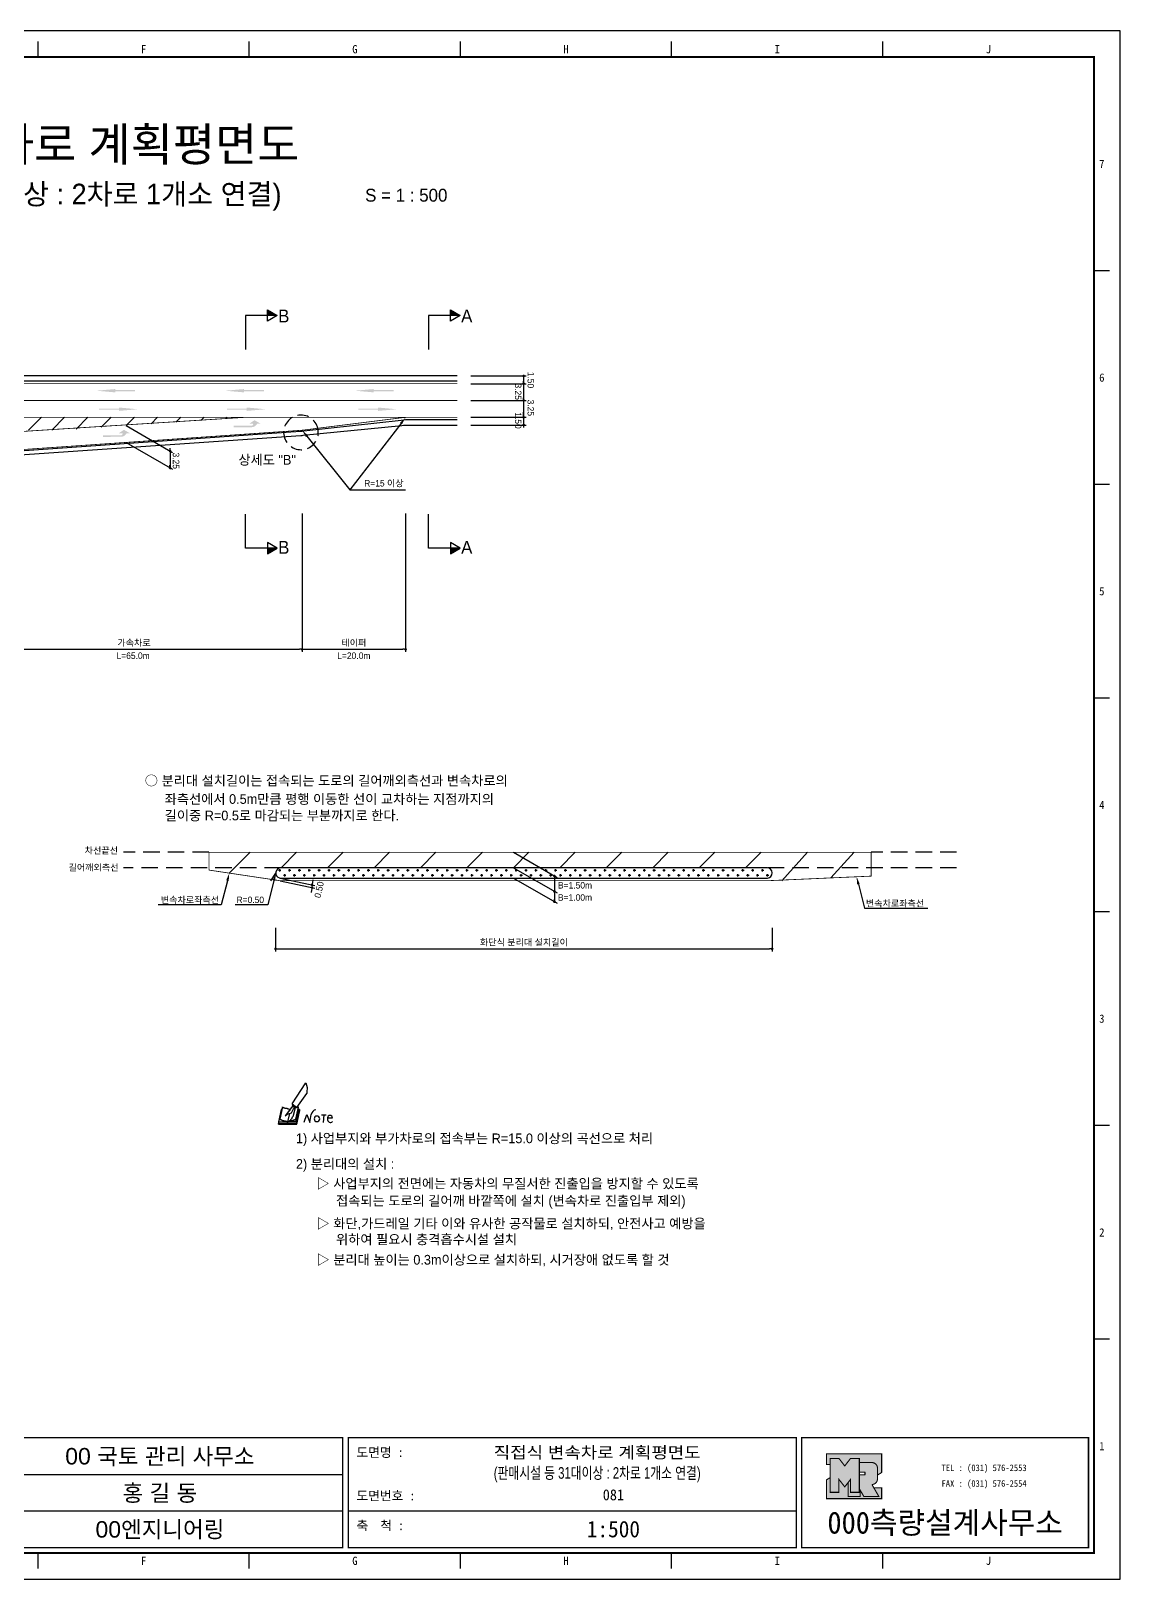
# Model space of a CAD drawing. Header units: millimetres. Extents: x 436 to 860, y 5 to 304.
# Drawn here: x 649.1 to 859.6, y 4.8 to 304.2 of the extents above; entities that cross this region are included whole.
import ezdxf
from ezdxf.enums import TextEntityAlignment as Align

# ---------------------------------------------------------------- set-up
doc = ezdxf.new("R2010")
doc.units = ezdxf.units.MM
doc.linetypes.add('HIDDEN', pattern=[9.525, 6.35, -3.175])
for name, color, linetype in [('CC-GSTR-0004', 4, 'Continuous'), ('CM-LANE-0030', 30, 'Continuous'), ('CZ-DIMT-0002', 7, 'Continuous'), ('CZ-LIN1-0007', 7, 'Continuous'), ('CZ-LIN2-0003', 3, 'Continuous'), ('CZ-LINE-0001', 7, 'Continuous'), ('CZ-TEXT-BOX0', 7, 'Continuous'), ('TITLE', 7, 'Continuous')]:
    doc.layers.add(name, color=color, linetype=linetype)
doc.styles.add('견고딕', font='arial.ttf')
doc.styles.add('돋움', font='')
doc.styles.add('돋음체', font='')
doc.styles.get('돋움').set_extended_font_data('Dotum')
doc.styles.get('돋음체').set_extended_font_data('DotumChe')

# ---------------------------------------------------------------- blocks, each defined once
blk = doc.blocks.new('note')
for p, q in [((0.85, 3.5), (3.53, 7.57)), ((3.53, 7.57), (3.8, 6.64)), ((3.8, 6.64), (3.69, 5.72)), ((1, 3.1), (0.75, 2.77)), ((0.85, 3.5), (1.8, 2.79)), ((1, 3.4), (0.85, 3.21)), ((0.85, 3.21), (1.52, 2.71)), ((1.8, 2.79), (3.74, 5.46)), ((3.69, 5.72), (3.74, 5.46)), ((-1.24, 2.36), (-1.77, 0)), ((-1.77, 0), (1.77, 0)), ((-1.77, 0), (-1.77, -0.3)), ((-1.53, 0.52), (-1.55, 0.54)), ((-1.01, 2.9), (-1.53, 0.52)), ((-1.48, 0.48), (-1.53, 0.52)), ((-1.43, 0.44), (-1.48, 0.48)), ((-1.38, 0.41), (-1.43, 0.44)), ((-1.33, 0.4), (-1.38, 0.41)), ((-1.27, 0.37), (-1.33, 0.4)), ((-1.22, 0.35), (-1.27, 0.37)), ((-1.13, 2.36), (-1.24, 2.36)), ((-1.17, 0.33), (-1.22, 0.35)), ((-1.12, 0.32), (-1.17, 0.33)), ((-1.02, 0.25), (-1.12, 0.32)), ((-0.97, 0.22), (-1.02, 0.25)), ((-1, 2.9), (-1.01, 2.9)), ((-0.98, 2.85), (-1, 2.9)), ((-0.95, 2.8), (-0.98, 2.85)), ((-0.93, 0.21), (-0.97, 0.22)), ((-0.9, 2.75), (-0.95, 2.8)), ((-0.88, 0.19), (-0.93, 0.21)), ((-0.85, 2.72), (-0.9, 2.75)), ((-0.8, 0.18), (-0.88, 0.19)), ((-0.79, 2.69), (-0.85, 2.72)), ((-0.75, 0.17), (-0.8, 0.18)), ((-0.74, 2.68), (-0.79, 2.69)), ((-0.7, 0.16), (-0.75, 0.17)), ((-0.69, 2.65), (-0.74, 2.68)), ((-0.64, 0.15), (-0.7, 0.16)), ((-0.64, 2.65), (-0.69, 2.65)), ((-0.59, 2.63), (-0.64, 2.65)), ((-0.58, 0.14), (-0.64, 0.15)), ((-0.54, 2.62), (-0.59, 2.63)), ((-0.53, 0.13), (-0.58, 0.14)), ((-0.48, 2.61), (-0.54, 2.62)), ((-0.48, 0.12), (-0.53, 0.13)), ((-0.43, 2.61), (-0.48, 2.61)), ((-0.43, 0.11), (-0.48, 0.12)), ((0.75, 2.77), (-0.46, 1.16)), ((0.37, 2.24), (-0.46, 1.16)), ((-0.46, 1.16), (-0.08, 1.47)), ((-0.38, 2.59), (-0.43, 2.61)), ((-0.38, 0.08), (-0.43, 0.11)), ((-0.33, 2.59), (-0.38, 2.59)), ((-0.29, 0.06), (-0.38, 0.08)), ((-0.27, 2.58), (-0.33, 2.59)), ((-0.23, 0.05), (-0.29, 0.06)), ((-0.22, 2.57), (-0.27, 2.58)), ((-0.16, 0.04), (-0.23, 0.05)), ((-0.17, 2.56), (-0.22, 2.57)), ((-0.12, 2.55), (-0.17, 2.56)), ((-0.11, 0.03), (-0.16, 0.04)), ((-0.07, 2.53), (-0.12, 2.55)), ((-0.04, 0.02), (-0.11, 0.03)), ((-0.08, 1.47), (0.72, 1.75)), ((-0.01, 2.51), (-0.07, 2.53)), ((-0.05, -0.3), (-0.05, 0)), ((0, 0), (-0.04, 0.02)), ((0.04, 2.5), (-0.01, 2.51)), ((0.37, 1.63), (0, 0)), ((0, 0), (1.6, 0.53)), ((0, 0), (1.65, 0.18)), ((0, 0.01), (0.06, 0.04)), ((0, -0.3), (0, 0)), ((0.09, 2.48), (0.04, 2.5)), ((0.05, -0.3), (0.05, 0)), ((0.06, 0.04), (0.11, 0.07)), ((0.14, 2.48), (0.09, 2.48)), ((0.11, 0.07), (0.16, 0.09)), ((0.2, 2.47), (0.14, 2.48)), ((0.16, 0.09), (0.21, 0.12)), ((0.26, 2.43), (0.18, 2.46)), ((0.21, 0.12), (0.27, 0.14)), ((0.34, 2.4), (0.26, 2.43)), ((0.27, 0.14), (0.36, 0.19)), ((0.45, 2.37), (0.34, 2.4)), ((0.36, 0.19), (0.41, 0.22)), ((0.41, 0.22), (0.46, 0.27)), ((0.46, 0.27), (0.51, 0.3)), ((0.51, 0.3), (0.56, 0.34)), ((0.56, 0.34), (0.6, 0.4)), ((0.6, 0.4), (0.64, 0.45)), ((0.64, 0.45), (0.67, 0.51)), ((0.67, 0.51), (0.74, 0.58)), ((0.72, 1.75), (1.16, 2.53)), ((0.74, 0.58), (0.79, 0.63)), ((0.79, 0.63), (0.83, 0.68)), ((0.83, 0.68), (0.86, 0.73)), ((0.86, 0.73), (0.89, 0.79)), ((0.89, 0.84), (0.92, 0.89)), ((0.89, 0.79), (0.89, 0.84)), ((0.92, 0.89), (0.96, 0.95)), ((0.96, 0.95), (1.01, 0.97)), ((1.47, 2.74), (1.01, 0.97)), ((1.16, 2.53), (1.37, 2.82)), ((2.13, 2.84), (1.44, 2.63)), ((1.52, 2.71), (1.66, 2.9)), ((1.6, 0.53), (2.13, 2.84)), ((1.65, 0.18), (2.19, 2.48)), ((1.77, 0), (2.3, 2.36)), ((1.77, -0.3), (2.3, 2.07)), ((1.77, -0.38), (2.3, 1.99)), ((1.77, -0.44), (2.3, 1.93)), ((1.77, 0), (1.77, -0.3)), ((2.19, 2.48), (2.04, 2.47)), ((2.3, 2.36), (2.16, 2.36)), ((2.3, 2.36), (2.3, 2.07)), ((3.21, -0.08), (3.68, 1.4)), ((3.68, 1.4), (4.26, -0.14)), ((4.26, -0.14), (4.56, 1.44)), ((6.55, 1.34), (7.46, 1.34)), ((7.01, 1.34), (6.87, -0.11)), ((7.71, 0.77), (7.71, 0.55)), ((7.71, 0.77), (8.67, 0.77)), ((-1.77, -0.3), (1.77, -0.3)), ((-1.77, -0.43), (-1.77, -0.3)), ((-1.77, -0.37), (1.77, -0.37)), ((-1.77, -0.43), (1.77, -0.43))]:
    blk.add_line(p, q)
for centre, major_axis, start_param, end_param in [((0.4, 2.31), (0.0702, 0.0702), 3.283946, 6.425539), ((5.68, 1.23), (-0.806, 0.806), -0.591174, 0.597824), ((5.66, 0.58), (-0.378, 0.378), 3.926991, 10.210176), ((8.3, 0.49), (0.422, 0.422), 2.265602, 4.634911), ((8.19, 0.77), (-0.342, 0.342), 3.926991, 7.068583)]:
    blk.add_ellipse(centre, major_axis=major_axis, ratio=1, start_param=start_param, end_param=end_param)
blk = doc.blocks.new('_Dot')
at = {"color": 0, "linetype": 'ByBlock', "lineweight": -2}
blk.add_line((-0.5, 0), (-1, 0), dxfattribs=at)
at = {"color": 0, "linetype": 'ByBlock', "const_width": 0.5}
blk.add_lwpolyline([(-0.25, 0, 1), (0.25, 0, 1)], format="xyb", close=True, dxfattribs=at)

msp = doc.modelspace()

# ---------------------------------------------------------------- hatches: boundary and pattern name
at = {"layer": 'CM-LANE-0030'}
h = msp.add_hatch(dxfattribs=at)
h.set_pattern_fill('ANSI31', color=256, style=0)
h.set_pattern_definition([(45, (433.7707, -1.3313), (-2.245064, 2.245064), [])])
h.paths.add_polyline_path([(654.46, 226.99), (690.57, 229.49), (581.76, 229.49), (597.12, 227.19, -0.015132), (598.2, 226.99), (600.15, 226.99, 0.001024), (600.07, 227.01, -0.857281), (600.22, 227.99), (647.21, 227.99, -0.966023), (647.24, 226.99), (647.22, 226.99)])
at = {"layer": 'CZ-LIN1-0007'}
for points in [[(665.38, 234.95), (665.38, 234.74), (669.2, 234.74), (669.2, 234.52), (665.38, 234.52), (665.38, 234.31), (661.72, 234.63)], [(690.3, 234.95), (690.3, 234.74), (694.12, 234.74), (694.12, 234.52), (690.3, 234.52), (690.3, 234.31), (686.65, 234.63)], [(715.37, 234.95), (715.37, 234.74), (719.2, 234.74), (719.2, 234.52), (715.37, 234.52), (715.37, 234.31), (711.72, 234.63)], [(666.09, 231.38), (666.09, 231.16), (662.26, 231.16), (662.26, 230.95), (666.09, 230.95), (666.09, 230.73), (669.74, 231.05)], [(690.83, 231.38), (690.83, 231.16), (687, 231.16), (687, 230.95), (690.83, 230.95), (690.83, 230.73), (694.48, 231.05)], [(716.18, 231.38), (716.18, 231.16), (712.36, 231.16), (712.36, 230.95), (716.18, 230.95), (716.18, 230.73), (719.83, 231.05)], [(691.82, 227.58, 0.267976), (692.85, 228.27), (693.48, 228.27), (692.31, 228.93), (691.36, 228.28), (692.05, 228.27, -0.504994), (691.75, 227.86), (688.28, 227.84), (688.28, 227.56)], [(666.57, 225.73, 0.267976), (667.6, 226.41), (668.23, 226.41), (667.06, 227.07), (666.11, 226.42), (666.81, 226.41, -0.504994), (666.5, 226), (663.03, 225.98), (663.04, 225.7)]]:
    msp.add_hatch(color=256, dxfattribs=at).paths.add_polyline_path(points)
at = {"layer": 'CZ-LIN2-0003'}
h = msp.add_hatch(dxfattribs=at)
h.set_pattern_fill('CROSS', color=256, scale=0.15, style=0)
h.set_pattern_definition([(0, (364.5347, -316.2724), (0.9525, 0.9525), [0.47625, -1.42875]), (90, (364.7728, -316.5105), (-0.9525, 0.9525), [0.47625, -1.42875])])
h.paths.add_polyline_path([(791.41, 142.37), (697.44, 142.37, 1), (697.44, 140.37), (791.41, 140.37, 1)])
at = {"layer": 'CZ-LINE-0001'}
for points in [[(694.82, 250.26), (694.82, 249.16), (696.72, 249.16)], [(730.19, 250.26), (730.19, 249.16), (732.1, 249.16)], [(696.72, 204.21), (694.82, 204.21), (694.82, 203.11)], [(732.1, 204.21), (730.19, 204.21), (730.19, 203.11)]]:
    msp.add_hatch(color=256, dxfattribs=at).paths.add_polyline_path(points)
at = {"layer": 'TITLE', "ltscale": 150}
h = msp.add_hatch(color=8, dxfattribs=at)
edge = h.paths.add_edge_path()
edge.add_line((813.56, 29.06), (802.9, 29.06))
edge.add_line((802.9, 29.06), (802.9, 26.98))
edge.add_line((802.9, 26.98), (803.6, 26.98))
edge.add_line((803.6, 26.98), (803.6, 28.15))
edge.add_line((803.6, 28.15), (805.3, 28.15))
edge.add_line((805.3, 28.15), (806.43, 26.7))
edge.add_line((806.43, 26.7), (807.55, 28.15))
edge.add_line((807.55, 28.15), (809.25, 28.15))
edge.add_line((809.25, 28.15), (809.25, 27.35))
edge.add_line((809.25, 27.35), (811.68, 27.35))
edge.add_arc((811.68, 26.28), 1.07, 0, 90, ccw=False)
edge.add_line((812.75, 26.28), (812.75, 24.92))
edge.add_line((812.75, 24.92), (813.56, 25.43))
edge.add_line((813.56, 25.43), (813.56, 29.06))
h.paths.add_polyline_path([(807.11, 23.53), (806.43, 22.65), (805.3, 24.1), (805.3, 21.59), (803.6, 21.59), (803.6, 24.44), (802.9, 24), (802.9, 20.37), (813.56, 20.37), (813.56, 22.45), (812.07, 22.45), (813.02, 20.79), (810.12, 20.79), (809.42, 22), (809.42, 20.79), (807.11, 20.79)])
msp.add_hatch(color=5, dxfattribs=at).paths.add_polyline_path([(809.25, 28.15), (807.55, 28.15), (806.43, 26.7), (805.3, 28.15), (803.6, 28.15), (803.6, 21.59), (805.3, 21.59), (805.3, 24.1), (806.43, 22.65), (807.55, 24.1), (807.55, 21.59), (809.25, 21.59)])
h = msp.add_hatch(color=161, dxfattribs=at)
edge = h.paths.add_edge_path()
edge.add_arc((811.68, 26.28), 1.07, 360, 450)
edge.add_line((811.68, 27.35), (809.25, 27.35))
edge.add_line((809.25, 27.35), (809.25, 25.5))
edge.add_line((809.25, 25.5), (810.24, 25.5))
edge.add_arc((810.24, 25.39), 0.113, 0, 90, ccw=False)
edge.add_line((810.35, 25.39), (810.35, 25.08))
edge.add_arc((810.24, 25.08), 0.113, 270, 360, ccw=False)
edge.add_line((810.24, 24.96), (809.25, 24.96))
edge.add_line((809.25, 24.96), (809.25, 21.59))
edge.add_line((809.25, 21.59), (807.55, 21.59))
edge.add_line((807.55, 21.59), (807.55, 24.1))
edge.add_line((807.55, 24.1), (807.11, 23.53))
edge.add_line((807.11, 23.53), (807.11, 20.79))
edge.add_line((807.11, 20.79), (809.42, 20.79))
edge.add_line((809.42, 20.79), (809.42, 22))
edge.add_line((809.42, 22), (810.12, 20.79))
edge.add_line((810.12, 20.79), (813.02, 20.79))
edge.add_line((813.02, 20.79), (811.68, 23.11))
edge.add_arc((811.68, 24.18), 1.07, 270, 360)
edge.add_line((812.75, 24.18), (812.75, 26.28))

# ---------------------------------------------------------------- linework, layer by layer
at = {"color": 0, "linetype": 'ByBlock', "lineweight": -2}
for p, q in [((744.35, 237.24), (744.35, 236.99)), ((744.35, 236.24), (744.35, 236.49)), ((744.35, 235.74), (744.35, 235.49)), ((744.35, 232.99), (744.35, 233.24)), ((744.35, 232.49), (744.35, 232.24)), ((744.35, 229.74), (744.35, 229.99)), ((744.35, 229.74), (744.35, 229.99)), ((744.35, 227.74), (744.35, 227.49)), ((744.35, 227.74), (744.35, 227.49)), ((675.98, 223.24), (675.98, 223.49)), ((675.98, 222.74), (675.98, 222.49)), ((675.97, 219.99), (675.97, 220.24)), ((703.4, 138.32), (703.35, 138.07)), ((703.51, 139.31), (703.56, 139.55)), ((750.3, 140.54), (750.3, 140.29)), ((750.3, 137.54), (750.3, 137.29)), ((750.3, 136.04), (750.3, 136.29))]:
    msp.add_line(p, q, dxfattribs=at)
at = {"color": 0, "linetype": 'ByBlock', "const_width": 0.25}
for points in [[(744.35, 237.37, 1), (744.35, 237.62, 1)], [(744.35, 235.87, 1), (744.35, 236.12, 1)], [(744.35, 236.12, 1), (744.35, 235.87, 1)], [(744.35, 232.62, 1), (744.35, 232.87, 1)], [(744.35, 232.87, 1), (744.35, 232.62, 1)], [(744.35, 229.62, 1), (744.35, 229.37, 1)], [(744.35, 229.62, 1), (744.35, 229.37, 1)], [(744.35, 227.87, 1), (744.35, 228.12, 1)], [(744.35, 227.87, 1), (744.35, 228.12, 1)], [(675.98, 222.86, 1), (675.98, 223.11, 1)], [(675.98, 223.11, 1), (675.98, 222.86, 1)], [(675.97, 219.86, 1), (675.97, 219.61, 1)], [(750.3, 140.66, 1), (750.3, 140.91, 1)], [(703.48, 139.18, 1), (703.43, 138.94, 1)], [(703.43, 138.44, 1), (703.48, 138.68, 1)], [(750.3, 137.66, 1), (750.3, 137.91, 1)], [(750.3, 135.91, 1), (750.3, 135.66, 1)]]:
    msp.add_lwpolyline(points, format="xyb", close=True, dxfattribs=at)
at = {"layer": 'CC-GSTR-0004'}
for points in [[(731.52, 237.49), (556.52, 237.49)], [(731.52, 236.49), (556.52, 236.49)]]:
    msp.add_lwpolyline(points, dxfattribs=at)
for points in [[(731.52, 228.99), (722.36, 228.99, 0.028022), (720.68, 228.9), (720.68, 228.9), (701.84, 226.78), (701.84, 226.78, -0.010735), (701.2, 226.72), (701.2, 226.72), (646.9, 222.96, 0.201252), (636.71, 217.83)], [(637.28, 217.34, -0.201252), (646.96, 222.21), (701.29, 225.97, 0.007667), (701.75, 226.01), (720.78, 227.92, -0.024952), (722.27, 227.99), (731.52, 227.99)]]:
    msp.add_lwpolyline(points, format="xyb", dxfattribs=at)
at = {"layer": 'CM-LANE-0030'}
for p, q in [((687.44, 141.34), (691.48, 145.37)), ((697.46, 142.37), (700.46, 145.37)), ((706.44, 142.37), (709.44, 145.37)), ((715.42, 142.37), (718.42, 145.37)), ((724.4, 142.37), (727.4, 145.37)), ((733.38, 142.37), (736.38, 145.37)), ((742.36, 142.37), (745.36, 145.37)), ((751.34, 142.37), (754.34, 145.37)), ((760.32, 142.37), (763.32, 145.37)), ((769.3, 142.37), (772.3, 145.37)), ((778.28, 142.37), (781.28, 145.37)), ((787.26, 142.37), (790.26, 145.37)), ((794.24, 139.87), (799.24, 145.37)), ((803.71, 140.42), (808.22, 145.37)), ((695.46, 139.87), (696.44, 141.36))]:
    msp.add_line(p, q, dxfattribs=at)
at = {"layer": 'CM-LANE-0030', "const_width": 0.15}
msp.add_lwpolyline([(731.52, 232.74), (556.52, 232.74)], dxfattribs=at)
for points in [[(647.22, 226.74), (600.15, 226.74, -0.06063), (600.15, 226.74), (581.76, 229.49), (690.57, 229.49)], [(811.54, 145.37), (811.54, 140.76), (791.44, 139.87), (697.29, 139.87, -0.142447), (697.29, 139.87), (683.51, 141.93), (683.51, 145.37)]]:
    msp.add_lwpolyline(points, format="xyb", close=True, dxfattribs=at)
at = {"layer": 'CZ-LIN1-0007', "const_width": 0.15}
msp.add_lwpolyline([(731.52, 235.99), (556.52, 235.99)], dxfattribs=at)
msp.add_lwpolyline([(731.52, 229.49), (722.45, 229.49), (722.45, 229.49, 0.031099), (720.59, 229.38), (701.93, 227.04), (701.93, 227.04, -0.01381), (701.11, 226.96), (701.11, 226.96), (646.89, 223.21, 0.201252), (636.52, 217.99)], format="xyb", dxfattribs=at)
at = {"layer": 'CZ-LIN1-0007', "linetype": 'HIDDEN', "const_width": 0.15}
msp.add_lwpolyline([(722.45, 229.49), (690.57, 229.49)], dxfattribs=at)
at = {"layer": 'CZ-LIN2-0003'}
msp.add_lwpolyline([(791.41, 142.37), (697.44, 142.37, 0.857281), (697.14, 140.42, -0.001024), (697.29, 140.37), (791.44, 140.37), (791.48, 140.38, 0.966023)], format="xyb", close=True, dxfattribs=at)
at = {"layer": 'CZ-LINE-0001'}
for p, q in [((696.72, 249.16), (690.57, 249.16)), ((690.57, 249.16), (690.57, 242.62)), ((694.82, 248.06), (694.82, 250.26)), ((694.82, 250.26), (696.72, 249.16)), ((696.72, 249.16), (694.82, 248.06)), ((732.1, 249.16), (725.95, 249.16)), ((725.95, 249.16), (725.95, 242.62)), ((730.19, 248.06), (730.19, 250.26)), ((730.19, 250.26), (732.1, 249.16)), ((732.1, 249.16), (730.19, 248.06)), ((734.12, 237.49), (744.85, 237.49)), ((744.35, 236.99), (744.35, 227.99)), ((734.12, 235.99), (744.85, 235.99)), ((734.12, 235.99), (744.85, 235.99)), ((734.12, 232.74), (744.85, 232.74)), ((734.12, 232.74), (744.85, 232.74)), ((667.48, 227.89), (676.48, 222.7)), ((734.12, 229.49), (744.85, 229.49)), ((734.12, 229.49), (744.85, 229.49)), ((734.12, 227.99), (744.85, 227.99)), ((734.12, 227.99), (744.85, 227.99)), ((744.35, 229.99), (744.35, 230.49)), ((667.48, 224.64), (676.47, 219.45)), ((675.98, 222.49), (675.98, 219.48)), ((710.74, 215.47), (721.52, 215.47)), ((690.57, 204.21), (690.57, 210.75)), ((701.52, 210.89), (701.52, 184.12)), ((701.52, 210.89), (701.52, 184.12)), ((721.52, 210.89), (721.52, 184.12)), ((725.95, 204.21), (725.95, 210.75)), ((696.72, 204.21), (690.57, 204.21)), ((696.72, 204.21), (694.82, 205.31)), ((694.82, 205.31), (694.82, 203.11)), ((694.82, 203.11), (696.72, 204.21)), ((732.1, 204.21), (725.95, 204.21)), ((732.1, 204.21), (730.19, 205.31)), ((730.19, 205.31), (730.19, 203.11)), ((730.19, 203.11), (732.1, 204.21)), ((637.02, 184.62), (701.02, 184.62)), ((702.02, 184.62), (721.02, 184.62)), ((742.36, 145.37), (750.8, 140.5)), ((742.36, 142.37), (750.8, 137.5)), ((750.3, 140.79), (750.3, 135.79)), ((697.29, 140.37), (703.95, 138.96)), ((697.29, 139.87), (703.95, 138.46)), ((703.35, 138.07), (703.25, 137.58)), ((703.56, 139.55), (703.66, 140.04)), ((742.36, 140.37), (750.8, 135.5)), ((696.38, 130.73), (696.38, 126.2)), ((792.41, 130.73), (792.41, 126.2)), ((696.88, 126.7), (791.91, 126.7))]:
    msp.add_line(p, q, dxfattribs=at)
at = {"layer": 'CZ-LINE-0001', "linetype": 'HIDDEN', "ltscale": 0.35}
msp.add_line((704.63, 226.96), (704.63, 226.96), dxfattribs=at)
at = {"layer": 'CZ-LINE-0001', "linetype": 'HIDDEN', "ltscale": 0.5}
for p, q in [((683.51, 145.37), (666.98, 145.37)), ((828.06, 145.37), (811.54, 145.37)), ((697.44, 142.37), (666.98, 142.37)), ((828.06, 142.37), (791.41, 142.37))]:
    msp.add_line(p, q, dxfattribs=at)
at = {"layer": 'CZ-LINE-0001'}
for points in [[(720.61, 228.25), (710.74, 215.47)], [(702.46, 225.83), (710.74, 215.47)], [(687.07, 139.88), (685.9, 135.21), (673.67, 135.21)], [(696.08, 139.9), (694.9, 135.24), (688.56, 135.24)]]:
    msp.add_lwpolyline(points, dxfattribs=at)
at = {"layer": 'CZ-LINE-0001', "extrusion": (0, 0, -1)}
msp.add_lwpolyline([(-809.07, 139.21), (-810.24, 134.55), (-822.47, 134.55)], dxfattribs=at)
at = {"layer": 'CZ-LINE-0001', "linetype": 'HIDDEN', "ltscale": 0.35}
msp.add_arc((701.3, 226.57), 3.35, 6.7667, 6.749, dxfattribs=at)
at = {"layer": 'CZ-LINE-0001'}
for points in [[(720.41, 228.41), (721.52, 229.44), (720.81, 228.1)], [(702.26, 225.67), (701.52, 227), (702.65, 225.98)], [(686.83, 139.94), (687.44, 141.34), (687.32, 139.82)], [(695.83, 139.96), (696.44, 141.36), (696.32, 139.84)]]:
    msp.add_solid(points, dxfattribs=at)
at = {"layer": 'CZ-LINE-0001', "extrusion": (0, 0, -1)}
msp.add_solid([(-809.31, 139.28), (-808.71, 140.67), (-808.83, 139.15)], dxfattribs=at)
at = {"layer": 'TITLE', "color": 7, "linetype": 'Continuous'}
for p, q in [((650.49, 299.16), (650.49, 302.19)), ((691.31, 299.16), (691.31, 302.19)), ((732.14, 299.16), (732.14, 302.19)), ((772.96, 299.16), (772.96, 302.19)), ((813.79, 299.16), (813.79, 302.19)), ((857.64, 257.83), (854.61, 257.83)), ((857.64, 216.5), (854.61, 216.5)), ((857.64, 175.18), (854.61, 175.18)), ((857.64, 133.85), (854.61, 133.85)), ((857.64, 92.52), (854.61, 92.52)), ((857.64, 51.19), (854.61, 51.19)), ((650.49, 6.84), (650.49, 9.86)), ((691.31, 6.84), (691.31, 9.86)), ((732.14, 6.84), (732.14, 9.86)), ((772.96, 6.84), (772.96, 9.86)), ((813.79, 6.84), (813.79, 9.86))]:
    msp.add_line(p, q, dxfattribs=at)
at = {"layer": 'TITLE', "ltscale": 150}
for p, q in [((622.77, 25.07), (709.38, 25.07)), ((622.77, 17.99), (709.38, 17.99)), ((710.44, 17.99), (797.05, 17.99))]:
    msp.add_line(p, q, dxfattribs=at)
at = {"layer": 'TITLE'}
msp.add_line((854.72, 9.86), (445.86, 9.86), dxfattribs=at)
msp.add_lwpolyline([(436.29, 4.83), (859.65, 4.83), (859.65, 304.2), (436.29, 304.2)], close=True, dxfattribs=at)
at = {"layer": 'TITLE', "linetype": 'Continuous', "const_width": 0.403}
msp.add_lwpolyline([(446.37, 9.86), (446.37, 299.16), (854.61, 299.16), (854.61, 9.86)], close=True, dxfattribs=at)
at = {"layer": 'TITLE', "ltscale": 150}
for points, const_width in [([(709.38, 10.92), (622.77, 10.92), (622.77, 32.14), (709.38, 32.14)], 0.265), ([(710.44, 32.14), (797.05, 32.14), (797.05, 10.92), (710.44, 10.92)], 0.265), ([(853.55, 32.14), (853.55, 10.92), (798.11, 10.92), (798.11, 32.14), (853.55, 32.14)], 0.265), ([(809.25, 28.15), (807.55, 28.15), (806.43, 26.7), (805.3, 28.15), (803.6, 28.15), (803.6, 21.59), (805.3, 21.59), (805.3, 24.1), (806.43, 22.65), (807.55, 24.1), (807.55, 21.59), (809.25, 21.59)], 0.212), ([(807.11, 23.53), (806.43, 22.65), (805.3, 24.1), (805.3, 21.59), (803.6, 21.59), (803.6, 24.44), (802.9, 24), (802.9, 20.37), (813.56, 20.37), (813.56, 22.45), (812.07, 22.45), (813.02, 20.79), (810.12, 20.79), (809.42, 22), (809.42, 20.79), (807.11, 20.79)], 0.212)]:
    msp.add_lwpolyline(points, close=True, dxfattribs=dict(at, const_width=const_width))
at = {"layer": 'TITLE', "ltscale": 150, "const_width": 0.212}
for points in [[(813.56, 29.06), (802.9, 29.06), (802.9, 26.98), (803.6, 26.98), (803.6, 28.15), (805.3, 28.15), (806.43, 26.7), (807.55, 28.15), (809.25, 28.15), (809.25, 27.35), (811.68, 27.35, -0.414214), (812.75, 26.28), (812.75, 24.92), (813.56, 25.43)], [(812.75, 26.28, 0.414214), (811.68, 27.35), (809.25, 27.35), (809.25, 25.5), (810.24, 25.5, -0.414214), (810.35, 25.39), (810.35, 25.08, -0.414214), (810.24, 24.96), (809.25, 24.96), (809.25, 21.59), (807.55, 21.59), (807.55, 24.1), (807.11, 23.53), (807.11, 20.79), (809.42, 20.79), (809.42, 22), (810.12, 20.79), (813.02, 20.79), (811.68, 23.11, 0.414214), (812.75, 24.18)]]:
    msp.add_lwpolyline(points, format="xyb", close=True, dxfattribs=at)

# ---------------------------------------------------------------- block references
at = {"layer": 'CZ-LINE-0001', "xscale": 0.5, "yscale": 0.5, "zscale": 0.5}
for p in [(701.52, 184.62), (721.52, 184.62), (792.41, 126.7)]:
    msp.add_blockref('_Dot', p, dxfattribs=at)
at = {"layer": 'CZ-LINE-0001', "xscale": 0.5, "yscale": 0.5, "zscale": 0.5, "rotation": 180}
for p in [(701.52, 184.62), (696.38, 126.7)]:
    msp.add_blockref('_Dot', p, dxfattribs=at)
at = {"layer": 'CZ-TEXT-BOX0'}
msp.add_blockref('note', (698.72, 93.24), dxfattribs=at)

# ---------------------------------------------------------------- texts
at = {"layer": 'CZ-DIMT-0002', "style": '돋움'}
for s, height, p in [('B', 2.5, (697.97, 249.08)), ('A', 2.5, (733.35, 249.08)), ('상세도 "B"', 1.875, (694.76, 221.27)), ('R=15 이상', 1.25, (717.33, 216.73)), ('B', 2.5, (697.97, 204.34)), ('A', 2.5, (733.35, 204.34)), ('L=65.0m', 1.25, (668.85, 183.39)), ('L=20.0m', 1.25, (711.52, 183.39)), ('차선끝선', 1.25, (662.71, 145.71))]:
    msp.add_text(s, height=height, dxfattribs=at).set_placement(p, align=Align.MIDDLE_CENTER)
for s, p in [('1.50', (745.1, 238.3)), ('3.25', (742.67, 236.03)), ('3.25', (745.1, 232.92)), ('1.50', (742.67, 230.47))]:
    msp.add_text(s, height=1.25, rotation=270, dxfattribs=at).set_placement(p)
for s, p in [('○ 분리대 설치길이는 접속되는 도로의 길어깨외측선과 변속차로의', (671.1, 159.23)), ('좌측선에서 0.5m만큼 평행 이동한 선이 교차하는 지점까지의', (674.95, 155.67)), ('길이중 R=0.5로 마감되는 부분까지로 한다.', (674.95, 152.48)), ('1) 사업부지와 부가차로의 접속부는 R=15.0 이상의 곡선으로 처리', (700.32, 90.05)), ('2) 분리대의 설치 :', (700.32, 85.11)), ('▷ 사업부지의 전면에는 자동차의 무질서한 진출입을 방지할 수 있도록', (704.3, 81.31)), ('접속되는 도로의 길어깨 바깥쪽에 설치 (변속차로 진출입부 제외)', (708.08, 77.98)), ('▷ 화단,가드레일 기타 이와 유사한 공작물로 설치하되, 안전사고 예방을', (704.3, 73.58)), ('위하여 필요시 충격흡수시설 설치', (708.08, 70.51)), ('▷ 분리대 높이는 0.3m이상으로 설치하되, 시거장애 없도록 할 것', (704.3, 66.57))]:
    msp.add_text(s, height=1.875, dxfattribs=at).set_placement(p, align=Align.MIDDLE_LEFT)
for s, p in [('길어깨외측선', (656.36, 141.8)), ('B=1.50m', (750.99, 138.36)), ('변속차로좌측선', (674.2, 135.53)), ('R=0.50', (688.84, 135.55)), ('B=1.00m', (750.99, 136.02)), ('변속차로좌측선', (810.52, 134.86))]:
    msp.add_text(s, height=1.25, dxfattribs=at).set_placement(p)
at = {"layer": 'CZ-DIMT-0002', "char_height": 1.25, "attachment_point": 5, "style": '돋움'}
for s, insert, rotation in [('3.25', (677.14, 221.09), 270), ('\\A1;0.50', (704.81, 138.13), 78.0015)]:
    msp.add_mtext(s, dxfattribs=dict(at, insert=insert, rotation=rotation))
at = {"layer": 'CZ-LINE-0001', "char_height": 1.25, "attachment_point": 5, "style": '돋움'}
for s, insert in [('\\A1;가속차로', (669.02, 185.82)), ('\\A1;테이퍼', (711.52, 185.81)), ('\\A1;화단식 분리대 설치길이', (744.4, 127.89))]:
    msp.add_mtext(s, dxfattribs=dict(at, insert=insert))
at = {"layer": 'TITLE', "color": 3, "linetype": 'Continuous', "style": '돋음체'}
for s, p in [('F', (670.9, 300.67)), ('G', (711.73, 300.67)), ('H', (752.55, 300.67)), ('I', (793.38, 300.67)), ('J', (834.2, 300.67)), ('7', (856.13, 278.5)), ('6', (856.13, 237.17)), ('5', (856.13, 195.85)), ('4', (856.13, 154.52)), ('3', (856.13, 113.19)), ('2', (856.13, 71.86)), ('1', (856.13, 30.53)), ('F', (670.9, 8.35)), ('G', (711.73, 8.35)), ('H', (752.55, 8.35)), ('I', (793.38, 8.35)), ('J', (834.2, 8.35))]:
    msp.add_text(s, height=1.59, dxfattribs=at).set_placement(p, align=Align.MIDDLE)
at = {"layer": 'TITLE', "style": '돋움'}
for s, height, p in [('직접식 변속차로 계획평면도', 6.5, (649.7, 282.28)), ('(판매시설 등 31대이상 : 2차로 1개소 연결)', 4, (649.75, 272.66))]:
    msp.add_text(s, height=height, dxfattribs=at).set_placement(p, align=Align.MIDDLE_CENTER)
msp.add_text('S = 1 : 500', height=2.5, dxfattribs=at).set_placement((713.7, 272.44), align=Align.MIDDLE_LEFT)
at = {"layer": 'TITLE', "color": 7, "linetype": 'Continuous', "style": '견고딕'}
for s, height, p in [('00 국토 관리 사무소', 3.1832, (674.03, 28.61)), ('홍 길 동', 3.183, (674.03, 21.53)), ('00엔지니어링', 3.183, (674.03, 14.46))]:
    msp.add_text(s, height=height, dxfattribs=at).set_placement(p, align=Align.MIDDLE)
at = {"layer": 'TITLE', "style": '돋음체'}
for s, p in [('도면명 :', (712.03, 28.43)), ('도면번호 :', (712.03, 20.04)), ('축  척 :', (712.03, 14.28))]:
    msp.add_text(s, height=1.804, dxfattribs=at).set_placement(p)
at = {"layer": 'TITLE', "style": '돋움'}
for s, width, p, p2 in [('직접식 변속차로 계획평면도', 1.010039, (738.57, 28.18), (778.57, 28.18)), ('(판매시설 등 31대이상 : 2차로 1개소 연결)', 0.658668, (738.57, 24.22), (778.57, 24.22))]:
    msp.add_text(s, height=2.25, dxfattribs=dict(at, width=width)).set_placement(p, p2, align=Align.FIT)
at = {"layer": 'TITLE', "color": 180, "style": '돋음체'}
for s, p in [('TEL : (031) 576-2553', (825.14, 25.7)), ('FAX : (031) 576-2554', (825.14, 22.67))]:
    msp.add_text(s, height=1.2733, dxfattribs=at).set_placement(p)
at = {"layer": 'TITLE', "linetype": 'Continuous', "style": '돋음체'}
for s, height, p in [('081', 2.122, (761.7, 21.1)), ('1:500', 3.183, (761.7, 14.46))]:
    msp.add_text(s, height=height, dxfattribs=at).set_placement(p, align=Align.MIDDLE)
at = {"layer": 'TITLE', "color": 180, "style": '돋음체'}
msp.add_text('000측량설계사무소', height=4.244, dxfattribs=at).set_placement((825.83, 13.61), align=Align.CENTER)

doc.saveas('drawing.dxf')
